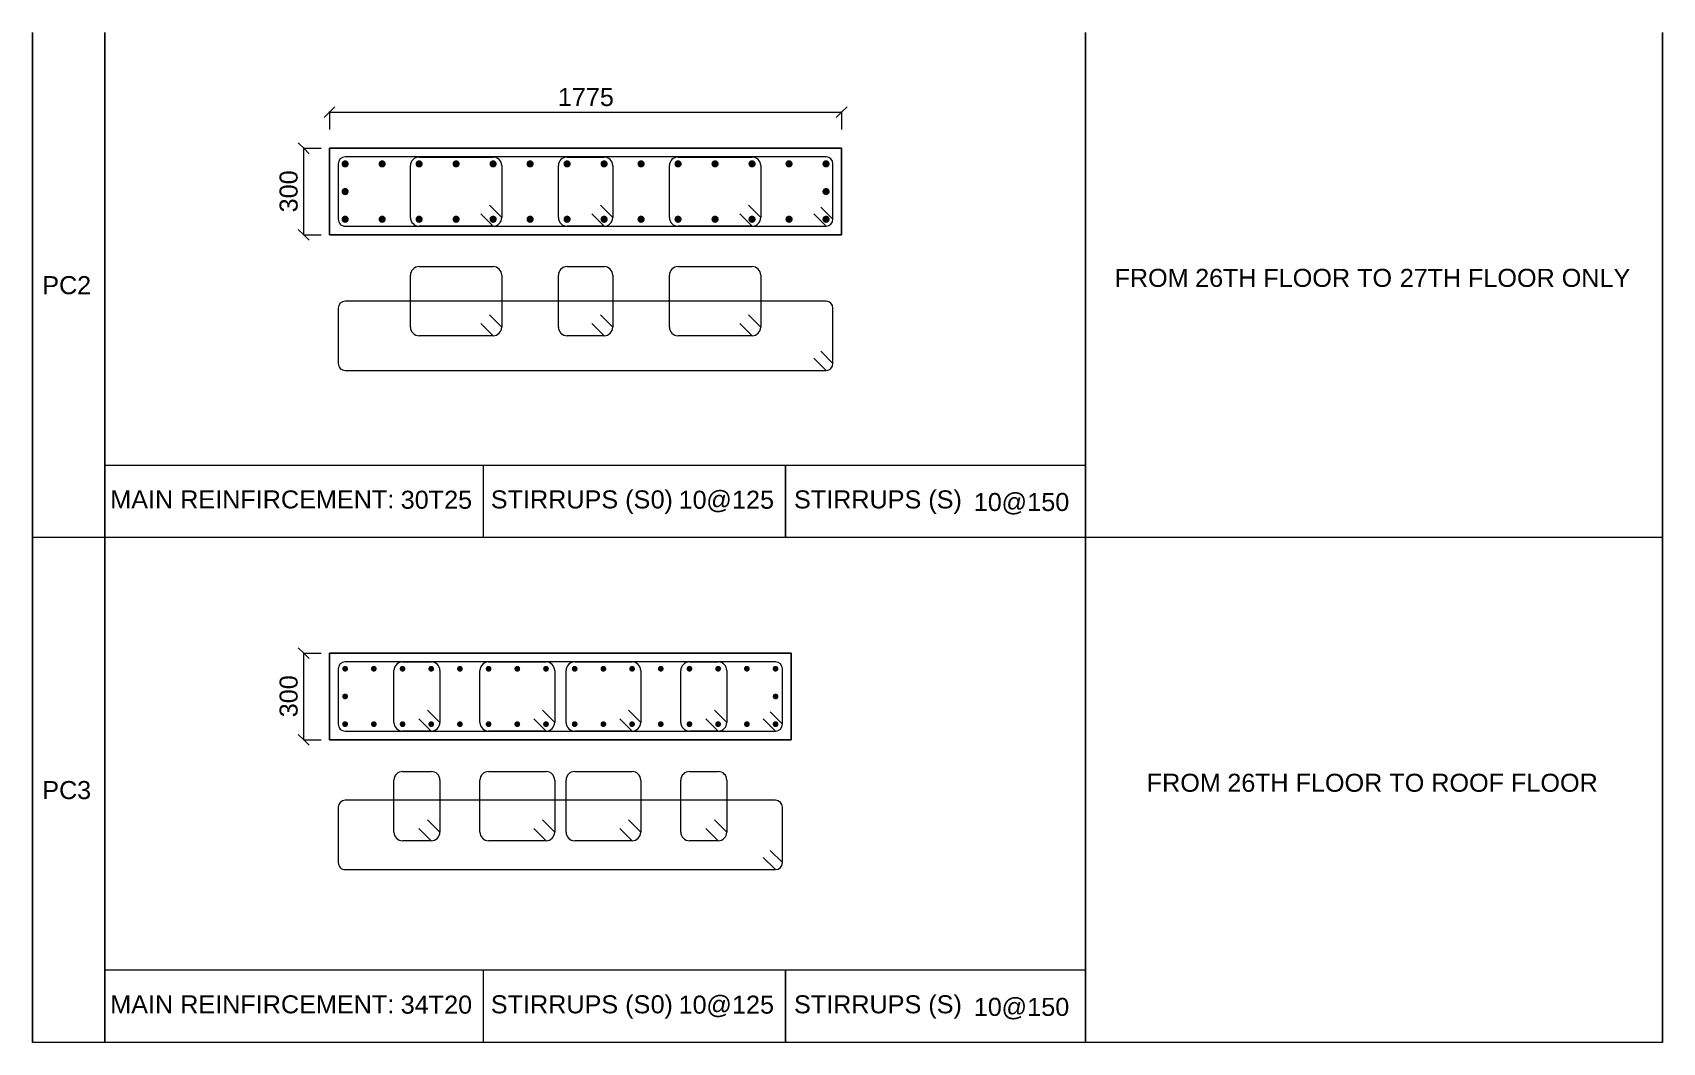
# Model space of a CAD drawing. Header units: millimetres. Extents: x 5701 to 16921, y -8384 to 4443.
# Drawn here: x 9923 to 15573, y -1483 to 2017 of the extents above; entities that cross this region are included whole.
import ezdxf

# ---------------------------------------------------------------- set-up
doc = ezdxf.new("R2010")
doc.units = ezdxf.units.MM
for name, color, linetype, lineweight in [('A-ANNO-DIMS', 211, 'Continuous', 5), ('A-ANNO-DIMS-25', 211, 'Continuous', 5), ('A-ANNO-NOTE', 131, 'Continuous', 5), ('A-DETL-GENF', 92, 'Continuous', 13)]:
    doc.layers.add(name, color=color, linetype=linetype, lineweight=lineweight)
doc.styles.add('Arial', font='arial.ttf', dxfattribs={"height": 2.5})
doc.styles.add('Arial_1', font='arial.ttf', dxfattribs={"height": 62.5})
doc.dimstyles.new('Diagonal_-_2_5mm_Round_5mm_-2_5', dxfattribs={"dimscale": 304.8, "dimtxt": 0.209207, "dimasz": 0.123031, "dimexe": 0.008202, "dimexo": 0.0625, "dimgap": 0.008202, "dimtad": 1, "dimdec": 0, "dimlfac": 304.8, "dimrnd": 5, "dimdsep": 46, "dimtxsty": 'Arial_1', "dimblk1": 'OBLIQUE', "dimblk2": 'OBLIQUE', "dimsah": 1, "dimcen": 0.09, "dimazin": 0, "dimtfac": 1, "dimtdec": 4, "dimtix": 1, "dimtmove": 0, "dimatfit": 3, "dimfxl": 0.000645835, "dimfxlon": 1, "dimtvp": 1, "dimtolj": 1, "dimtzin": 0, "dimarcsym": 2})

# ---------------------------------------------------------------- blocks, each defined once
blk = doc.blocks.new('Column RFT - SHAPE CODE -300X1775-7304699-column schudual _1_2_')
at = {"layer": 'A-DETL-GENF'}
for points in [[(66.5, 1721), (66.1, 1724.2), (64.8, 1727.3), (62.8, 1729.8), (60.2, 1731.8), (57.2, 1733.1), (54, 1733.5), (50.8, 1733.1), (47.7, 1731.8), (45.2, 1729.8), (43.2, 1727.3), (41.9, 1724.2), (41.5, 1721), (41.9, 1717.8), (43.2, 1714.8), (45.2, 1712.2), (47.7, 1710.2), (50.8, 1708.9), (54, 1708.5), (57.2, 1708.9), (60.2, 1710.2), (62.8, 1712.2), (64.8, 1714.8), (66.1, 1717.8)], [(162.5, 1721), (162.1, 1724.2), (160.8, 1727.3), (158.8, 1729.8), (156.2, 1731.8), (153.2, 1733.1), (150, 1733.5), (146.8, 1733.1), (143.7, 1731.8), (141.2, 1729.8), (139.2, 1727.3), (137.9, 1724.2), (137.5, 1721), (137.9, 1717.8), (139.2, 1714.8), (141.2, 1712.2), (143.7, 1710.2), (146.8, 1708.9), (150, 1708.5), (153.2, 1708.9), (156.2, 1710.2), (158.8, 1712.2), (160.8, 1714.8), (162.1, 1717.8), (162.5, 1720.7)], [(258.5, 1721), (258.1, 1724.2), (256.8, 1727.3), (254.8, 1729.8), (252.2, 1731.8), (249.2, 1733.1), (246, 1733.5), (242.8, 1733.1), (239.7, 1731.8), (237.2, 1729.8), (235.2, 1727.3), (233.9, 1724.2), (233.5, 1721), (233.9, 1717.8), (235.2, 1714.8), (237.2, 1712.2), (239.7, 1710.2), (242.8, 1708.9), (246, 1708.5), (249.2, 1708.9), (252.2, 1710.2), (254.8, 1712.2), (256.8, 1714.8), (258.1, 1717.8)], [(66.5, 1592.8), (66.1, 1596), (64.8, 1599), (62.8, 1601.6), (60.2, 1603.6), (57.2, 1604.8), (54, 1605.3), (50.8, 1604.8), (47.7, 1603.6), (45.2, 1601.6), (43.2, 1599), (41.9, 1596), (41.5, 1592.8), (41.9, 1589.5), (43.2, 1586.5), (45.2, 1583.9), (47.7, 1581.9), (50.8, 1580.7), (54, 1580.3), (57.2, 1580.7), (60.2, 1581.9), (62.8, 1583.9), (64.8, 1586.5), (66.1, 1589.5)], [(258.5, 1592.8), (258.1, 1596), (256.8, 1599), (254.8, 1601.6), (252.2, 1603.6), (249.2, 1604.8), (246, 1605.3), (242.8, 1604.8), (239.7, 1603.6), (237.2, 1601.6), (235.2, 1599), (233.9, 1596), (233.5, 1592.8), (233.9, 1589.5), (235.2, 1586.5), (237.2, 1583.9), (239.7, 1581.9), (242.8, 1580.7), (246, 1580.3), (249.2, 1580.7), (252.2, 1581.9), (254.8, 1583.9), (256.8, 1586.5), (258.1, 1589.5)], [(66.5, 1464.5), (66.1, 1467.8), (64.8, 1470.8), (62.8, 1473.4), (60.2, 1475.4), (57.2, 1476.6), (54, 1477), (50.8, 1476.6), (47.7, 1475.4), (45.2, 1473.4), (43.2, 1470.8), (41.9, 1467.8), (41.5, 1464.5), (41.9, 1461.3), (43.2, 1458.3), (45.2, 1455.7), (47.7, 1453.7), (50.8, 1452.5), (54, 1452), (57.2, 1452.5), (60.2, 1453.7), (62.8, 1455.7), (64.8, 1458.3), (66.1, 1461.3)], [(258.5, 1464.5), (258.1, 1467.8), (256.8, 1470.8), (254.8, 1473.4), (252.2, 1475.4), (249.2, 1476.6), (246, 1477), (242.8, 1476.6), (239.7, 1475.4), (237.2, 1473.4), (235.2, 1470.8), (233.9, 1467.8), (233.5, 1464.5), (233.9, 1461.3), (235.2, 1458.3), (237.2, 1455.7), (239.7, 1453.7), (242.8, 1452.5), (246, 1452), (249.2, 1452.5), (252.2, 1453.7), (254.8, 1455.7), (256.8, 1458.3), (258.1, 1461.3)], [(66.5, 1336.3), (66.1, 1339.5), (64.8, 1342.6), (62.8, 1345.1), (60.2, 1347.1), (57.2, 1348.4), (54, 1348.8), (50.8, 1348.4), (47.7, 1347.1), (45.2, 1345.1), (43.2, 1342.6), (41.9, 1339.5), (41.5, 1336.3), (41.9, 1333.1), (43.2, 1330.1), (45.2, 1327.5), (47.7, 1325.5), (50.8, 1324.2), (54, 1323.8), (57.2, 1324.2), (60.2, 1325.5), (62.8, 1327.5), (64.8, 1330.1), (66.1, 1333.1)], [(258.5, 1336.3), (258.1, 1339.5), (256.8, 1342.6), (254.8, 1345.1), (252.2, 1347.1), (249.2, 1348.4), (246, 1348.8), (242.8, 1348.4), (239.7, 1347.1), (237.2, 1345.1), (235.2, 1342.6), (233.9, 1339.5), (233.5, 1336.3), (233.9, 1333.1), (235.2, 1330.1), (237.2, 1327.5), (239.7, 1325.5), (242.8, 1324.2), (246, 1323.8), (249.2, 1324.2), (252.2, 1325.5), (254.8, 1327.5), (256.8, 1330.1), (258.1, 1333.1)], [(66.5, 1208.1), (66.1, 1211.3), (64.8, 1214.3), (62.8, 1216.9), (60.2, 1218.9), (57.2, 1220.2), (54, 1220.6), (50.8, 1220.2), (47.7, 1218.9), (45.2, 1216.9), (43.2, 1214.3), (41.9, 1211.3), (41.5, 1208.1), (41.9, 1204.8), (43.2, 1201.8), (45.2, 1199.2), (47.7, 1197.3), (50.8, 1196), (54, 1195.6), (57.2, 1196), (60.2, 1197.3), (62.8, 1199.2), (64.8, 1201.8), (66.1, 1204.8)], [(258.5, 1208.1), (258.1, 1211.3), (256.8, 1214.3), (254.8, 1216.9), (252.2, 1218.9), (249.2, 1220.2), (246, 1220.6), (242.8, 1220.2), (239.7, 1218.9), (237.2, 1216.9), (235.2, 1214.3), (233.9, 1211.3), (233.5, 1208.1), (233.9, 1204.8), (235.2, 1201.8), (237.2, 1199.2), (239.7, 1197.3), (242.8, 1196), (246, 1195.6), (249.2, 1196), (252.2, 1197.3), (254.8, 1199.2), (256.8, 1201.8), (258.1, 1204.8)], [(66.5, 1079.8), (66.1, 1083.1), (64.8, 1086.1), (62.8, 1088.7), (60.2, 1090.7), (57.2, 1091.9), (54, 1092.3), (50.8, 1091.9), (47.7, 1090.7), (45.2, 1088.7), (43.2, 1086.1), (41.9, 1083.1), (41.5, 1079.8), (41.9, 1076.6), (43.2, 1073.6), (45.2, 1071), (47.7, 1069), (50.8, 1067.8), (54, 1067.3), (57.2, 1067.8), (60.2, 1069), (62.8, 1071), (64.8, 1073.6), (66.1, 1076.6)], [(258.5, 1079.8), (258.1, 1083.1), (256.8, 1086.1), (254.8, 1088.7), (252.2, 1090.7), (249.2, 1091.9), (246, 1092.3), (242.8, 1091.9), (239.7, 1090.7), (237.2, 1088.7), (235.2, 1086.1), (233.9, 1083.1), (233.5, 1079.8), (233.9, 1076.6), (235.2, 1073.6), (237.2, 1071), (239.7, 1069), (242.8, 1067.8), (246, 1067.3), (249.2, 1067.8), (252.2, 1069), (254.8, 1071), (256.8, 1073.6), (258.1, 1076.6)], [(66.5, 951.6), (66.1, 954.9), (64.8, 957.9), (62.8, 960.5), (60.2, 962.4), (57.2, 963.7), (54, 964.1), (50.8, 963.7), (47.7, 962.4), (45.2, 960.5), (43.2, 957.9), (41.9, 954.9), (41.5, 951.6), (41.9, 948.4), (43.2, 945.4), (45.2, 942.8), (47.7, 940.8), (50.8, 939.5), (54, 939.1), (57.2, 939.5), (60.2, 940.8), (62.8, 942.8), (64.8, 945.4), (66.1, 948.4)], [(258.5, 951.6), (258.1, 954.9), (256.8, 957.9), (254.8, 960.5), (252.2, 962.4), (249.2, 963.7), (246, 964.1), (242.8, 963.7), (239.7, 962.4), (237.2, 960.5), (235.2, 957.9), (233.9, 954.9), (233.5, 951.6), (233.9, 948.4), (235.2, 945.4), (237.2, 942.8), (239.7, 940.8), (242.8, 939.5), (246, 939.1), (249.2, 939.5), (252.2, 940.8), (254.8, 942.8), (256.8, 945.4), (258.1, 948.4)], [(66.5, 823.4), (66.1, 826.6), (64.8, 829.6), (62.8, 832.2), (60.2, 834.2), (57.2, 835.5), (54, 835.9), (50.8, 835.5), (47.7, 834.2), (45.2, 832.2), (43.2, 829.6), (41.9, 826.6), (41.5, 823.4), (41.9, 820.1), (43.2, 817.1), (45.2, 814.5), (47.7, 812.6), (50.8, 811.3), (54, 810.9), (57.2, 811.3), (60.2, 812.6), (62.8, 814.5), (64.8, 817.1), (66.1, 820.1)], [(258.5, 823.4), (258.1, 826.6), (256.8, 829.6), (254.8, 832.2), (252.2, 834.2), (249.2, 835.5), (246, 835.9), (242.8, 835.5), (239.7, 834.2), (237.2, 832.2), (235.2, 829.6), (233.9, 826.6), (233.5, 823.4), (233.9, 820.1), (235.2, 817.1), (237.2, 814.5), (239.7, 812.6), (242.8, 811.3), (246, 810.9), (249.2, 811.3), (252.2, 812.6), (254.8, 814.5), (256.8, 817.1), (258.1, 820.1)], [(66.5, 695.2), (66.1, 698.4), (64.8, 701.4), (62.8, 704), (60.2, 706), (57.2, 707.2), (54, 707.7), (50.8, 707.2), (47.7, 706), (45.2, 704), (43.2, 701.4), (41.9, 698.4), (41.5, 695.2), (41.9, 691.9), (43.2, 688.9), (45.2, 686.3), (47.7, 684.3), (50.8, 683.1), (54, 682.7), (57.2, 683.1), (60.2, 684.3), (62.8, 686.3), (64.8, 688.9), (66.1, 691.9)], [(258.5, 695.2), (258.1, 698.4), (256.8, 701.4), (254.8, 704), (252.2, 706), (249.2, 707.2), (246, 707.7), (242.8, 707.2), (239.7, 706), (237.2, 704), (235.2, 701.4), (233.9, 698.4), (233.5, 695.2), (233.9, 691.9), (235.2, 688.9), (237.2, 686.3), (239.7, 684.3), (242.8, 683.1), (246, 682.7), (249.2, 683.1), (252.2, 684.3), (254.8, 686.3), (256.8, 688.9), (258.1, 691.9)], [(66.5, 566.9), (66.1, 570.2), (64.8, 573.2), (62.8, 575.8), (60.2, 577.7), (57.2, 579), (54, 579.4), (50.8, 579), (47.7, 577.7), (45.2, 575.8), (43.2, 573.2), (41.9, 570.2), (41.5, 566.9), (41.9, 563.7), (43.2, 560.7), (45.2, 558.1), (47.7, 556.1), (50.8, 554.8), (54, 554.4), (57.2, 554.8), (60.2, 556.1), (62.8, 558.1), (64.8, 560.7), (66.1, 563.7)], [(258.5, 566.9), (258.1, 570.2), (256.8, 573.2), (254.8, 575.8), (252.2, 577.7), (249.2, 579), (246, 579.4), (242.8, 579), (239.7, 577.7), (237.2, 575.8), (235.2, 573.2), (233.9, 570.2), (233.5, 566.9), (233.9, 563.7), (235.2, 560.7), (237.2, 558.1), (239.7, 556.1), (242.8, 554.8), (246, 554.4), (249.2, 554.8), (252.2, 556.1), (254.8, 558.1), (256.8, 560.7), (258.1, 563.7)], [(66.5, 438.7), (66.1, 441.9), (64.8, 444.9), (62.8, 447.5), (60.2, 449.5), (57.2, 450.8), (54, 451.2), (50.8, 450.8), (47.7, 449.5), (45.2, 447.5), (43.2, 444.9), (41.9, 441.9), (41.5, 438.7), (41.9, 435.5), (43.2, 432.4), (45.2, 429.9), (47.7, 427.9), (50.8, 426.6), (54, 426.2), (57.2, 426.6), (60.2, 427.9), (62.8, 429.9), (64.8, 432.4), (66.1, 435.5)], [(258.5, 438.7), (258.1, 441.9), (256.8, 444.9), (254.8, 447.5), (252.2, 449.5), (249.2, 450.8), (246, 451.2), (242.8, 450.8), (239.7, 449.5), (237.2, 447.5), (235.2, 444.9), (233.9, 441.9), (233.5, 438.7), (233.9, 435.5), (235.2, 432.4), (237.2, 429.9), (239.7, 427.9), (242.8, 426.6), (246, 426.2), (249.2, 426.6), (252.2, 427.9), (254.8, 429.9), (256.8, 432.4), (258.1, 435.5)], [(66.5, 310.5), (66.1, 313.7), (64.8, 316.7), (62.8, 319.3), (60.2, 321.3), (57.2, 322.5), (54, 323), (50.8, 322.5), (47.7, 321.3), (45.2, 319.3), (43.2, 316.7), (41.9, 313.7), (41.5, 310.5), (41.9, 307.2), (43.3, 304.1), (45.2, 301.6), (47.7, 299.6), (50.8, 298.4), (54, 298), (57.2, 298.4), (60.2, 299.6), (62.8, 301.6), (64.8, 304.2), (66.1, 307.2)], [(258.5, 310.5), (258.1, 313.7), (256.8, 316.7), (254.8, 319.3), (252.2, 321.3), (249.2, 322.5), (246, 323), (242.8, 322.5), (239.7, 321.3), (237.2, 319.3), (235.2, 316.7), (233.9, 313.7), (233.5, 310.5), (233.9, 307.2), (235.3, 304.1), (237.2, 301.6), (239.7, 299.6), (242.8, 298.4), (246, 298), (249.2, 298.4), (252.2, 299.6), (254.8, 301.6), (256.8, 304.2), (258.1, 307.2)], [(66.5, 182.2), (66.1, 185.5), (64.8, 188.5), (62.8, 191.1), (60.2, 193.1), (57.2, 194.3), (54, 194.7), (50.8, 194.3), (47.7, 193.1), (45.2, 191.1), (43.2, 188.5), (41.9, 185.5), (41.5, 182.2), (41.9, 179), (43.2, 176), (45.2, 173.4), (47.7, 171.4), (50.8, 170.2), (54, 169.7), (57.2, 170.2), (60.2, 171.4), (62.8, 173.4), (64.8, 176), (66.1, 179)], [(258.5, 182.2), (258.1, 185.5), (256.8, 188.5), (254.8, 191.1), (252.2, 193.1), (249.2, 194.3), (246, 194.7), (242.8, 194.3), (239.7, 193.1), (237.2, 191.1), (235.2, 188.5), (233.9, 185.5), (233.5, 182.2), (233.9, 179), (235.2, 176), (237.2, 173.4), (239.7, 171.4), (242.8, 170.2), (246, 169.7), (249.2, 170.2), (252.2, 171.4), (254.8, 173.4), (256.8, 176), (258.1, 179)], [(66.5, 54), (66.1, 57.2), (64.8, 60.2), (62.8, 62.8), (60.2, 64.8), (57.2, 66.1), (54, 66.5), (50.8, 66.1), (47.7, 64.8), (45.2, 62.8), (43.2, 60.2), (41.9, 57.2), (41.5, 54), (41.9, 50.8), (43.2, 47.7), (45.2, 45.2), (47.7, 43.2), (50.8, 41.9), (54, 41.5), (57.2, 41.9), (60.2, 43.2), (62.8, 45.2), (64.8, 47.7), (66.1, 50.8)], [(162.5, 54), (162.1, 57.2), (160.8, 60.2), (158.8, 62.8), (156.2, 64.8), (153.2, 66.1), (150, 66.5), (146.8, 66.1), (143.7, 64.8), (141.2, 62.8), (139.2, 60.2), (137.9, 57.2), (137.5, 54), (137.9, 50.8), (139.2, 47.7), (141.2, 45.2), (143.7, 43.2), (146.8, 41.9), (150, 41.5), (153.2, 41.9), (156.2, 43.2), (158.8, 45.2), (160.8, 47.7), (162.1, 50.8), (162.5, 53.7)], [(258.5, 54), (258.1, 57.2), (256.8, 60.2), (254.8, 62.8), (252.2, 64.8), (249.2, 66.1), (246, 66.5), (242.8, 66.1), (239.7, 64.8), (237.2, 62.8), (235.2, 60.2), (233.9, 57.2), (233.5, 54), (233.9, 50.8), (235.2, 47.7), (237.2, 45.2), (239.7, 43.2), (242.8, 41.9), (246, 41.5), (249.2, 41.9), (252.2, 43.2), (254.8, 45.2), (256.8, 47.7), (258.1, 50.8)]]:
    blk.add_hatch(color=256, dxfattribs=at).paths.add_polyline_path(points)
at = {"layer": 'A-DETL-GENF', "lineweight": 25}
for p, q in [((0, 1775), (0, 0)), ((300, 1775), (0, 1775)), ((300, 0), (300, 1775)), ((0, 0), (300, 0))]:
    blk.add_line(p, q, dxfattribs=at)
at = {"layer": 'A-DETL-GENF', "lineweight": 20}
for p, q in [((30, 1721), (30, 54)), ((246, 1745), (54, 1745)), ((203.6, 1702.6), (246, 1745)), ((227.6, 1678.6), (270, 1721)), ((270, 54), (270, 1721)), ((54, 30), (246, 30))]:
    blk.add_line(p, q, dxfattribs=at)
for centre, start, end in [((54, 1721), 90, 180), ((246, 1721), 0, 90), ((54, 54), 180, 270), ((246, 54), 270, 0)]:
    blk.add_arc(centre, 24, start, end, dxfattribs=at)
blk = doc.blocks.new('Column Stirrups - Column Stirrups-7396477-column schudual _1_2_')
at = {"layer": 'A-DETL-GENF', "lineweight": 20}
for p, q in [((134.3, -440), (134.3, -260.2)), ((164.3, -230.2), (420.8, -230.2)), ((450.8, -260.2), (450.8, -440)), ((378.3, -427.6), (420.8, -470)), ((408.3, -397.6), (450.8, -440)), ((420.8, -470), (164.3, -470))]:
    blk.add_line(p, q, dxfattribs=at)
for centre, start, end in [((164.3, -260.2), 90, 180), ((420.8, -260.2), 360, 90), ((164.3, -440), 180, 270), ((420.8, -440), 270, 0)]:
    blk.add_arc(centre, 30, start, end, dxfattribs=at)
blk = doc.blocks.new('Column RFT - SHAPE CODE -300X1775-7388834-column schudual _1_2_')
at = {"layer": 'A-DETL-GENF', "lineweight": 20}
for p, q in [((30, 1721), (30, 54)), ((246, 1745), (54, 1745)), ((203.6, 1702.6), (246, 1745)), ((227.6, 1678.6), (270, 1721)), ((270, 54), (270, 1721)), ((54, 30), (246, 30))]:
    blk.add_line(p, q, dxfattribs=at)
for centre, start, end in [((54, 1721), 90, 180), ((246, 1721), 0, 90), ((54, 54), 180, 270), ((246, 54), 270, 0)]:
    blk.add_arc(centre, 24, start, end, dxfattribs=at)
blk = doc.blocks.new('Column Stirrups - Column Stirrups-7388487-column schudual _1_2_')
at = {"layer": 'A-DETL-GENF', "lineweight": 20}
for p, q in [((262.5, -440), (262.5, -260.2)), ((292.5, -230.2), (420.8, -230.2)), ((450.8, -260.2), (450.8, -440)), ((378.3, -427.6), (420.8, -470)), ((408.3, -397.6), (450.8, -440)), ((420.8, -470), (292.5, -470))]:
    blk.add_line(p, q, dxfattribs=at)
for centre, start, end in [((292.5, -260.2), 90, 180), ((420.8, -260.2), 360, 90), ((292.5, -440), 180, 270), ((420.8, -440), 270, 0)]:
    blk.add_arc(centre, 30, start, end, dxfattribs=at)
blk = doc.blocks.new('Column RFT - SHAPE CODE -300X1600-34T20 2-7404684-column schudual _1_2_')
at = {"layer": 'A-DETL-GENF'}
for points in [[(64, 1546), (63.7, 1548.6), (62.7, 1551), (61.1, 1553.1), (59, 1554.7), (56.6, 1555.7), (54, 1556), (51.4, 1555.7), (49, 1554.7), (46.9, 1553.1), (45.3, 1551), (44.3, 1548.6), (44, 1546), (44.3, 1543.4), (45.3, 1541), (46.9, 1538.9), (49, 1537.3), (51.4, 1536.3), (54, 1536), (56.6, 1536.3), (59, 1537.3), (61.1, 1538.9), (62.7, 1541), (63.7, 1543.4)], [(160, 1546), (159.7, 1548.6), (158.7, 1551), (157.1, 1553.1), (155, 1554.7), (152.6, 1555.7), (150, 1556), (147.4, 1555.7), (145, 1554.7), (142.9, 1553.1), (141.3, 1551), (140.3, 1548.6), (140, 1546), (140.3, 1543.4), (141.3, 1541), (142.9, 1538.9), (145, 1537.3), (147.4, 1536.3), (150, 1536), (152.6, 1536.3), (155, 1537.3), (157.1, 1538.9), (158.7, 1541), (159.7, 1543.4)], [(256, 1546), (255.7, 1548.6), (254.7, 1551), (253.1, 1553.1), (251, 1554.7), (248.6, 1555.7), (246, 1556), (243.4, 1555.7), (241, 1554.7), (238.9, 1553.1), (237.3, 1551), (236.3, 1548.6), (236, 1546), (236.3, 1543.4), (237.3, 1541), (238.9, 1538.9), (241, 1537.3), (243.4, 1536.3), (246, 1536), (248.6, 1536.3), (251, 1537.3), (253.1, 1538.9), (254.7, 1541), (255.7, 1543.4)], [(64, 1446.5), (63.7, 1449.1), (62.7, 1451.5), (61.1, 1453.6), (59, 1455.2), (56.6, 1456.2), (54, 1456.5), (51.4, 1456.2), (49, 1455.2), (46.9, 1453.6), (45.3, 1451.5), (44.3, 1449.1), (44, 1446.5), (44.3, 1443.9), (45.3, 1441.5), (46.9, 1439.5), (49, 1437.9), (51.4, 1436.9), (54, 1436.5), (56.6, 1436.9), (59, 1437.9), (61.1, 1439.5), (62.7, 1441.5), (63.7, 1443.9)], [(256, 1446.5), (255.7, 1449.1), (254.7, 1451.5), (253.1, 1453.6), (251, 1455.2), (248.6, 1456.2), (246, 1456.5), (243.4, 1456.2), (241, 1455.2), (238.9, 1453.6), (237.3, 1451.5), (236.3, 1449.1), (236, 1446.5), (236.3, 1443.9), (237.3, 1441.5), (238.9, 1439.5), (241, 1437.9), (243.4, 1436.9), (246, 1436.5), (248.6, 1436.9), (251, 1437.9), (253.1, 1439.5), (254.7, 1441.5), (255.7, 1443.9)], [(64, 1347.1), (63.7, 1349.7), (62.7, 1352.1), (61.1, 1354.1), (59, 1355.7), (56.6, 1356.7), (54, 1357.1), (51.4, 1356.7), (49, 1355.7), (46.9, 1354.1), (45.3, 1352.1), (44.3, 1349.7), (44, 1347.1), (44.3, 1344.5), (45.3, 1342.1), (46.9, 1340), (49, 1338.4), (51.4, 1337.4), (54, 1337.1), (56.6, 1337.4), (59, 1338.4), (61.1, 1340), (62.7, 1342.1), (63.7, 1344.5)], [(256, 1347.1), (255.7, 1349.7), (254.7, 1352.1), (253.1, 1354.1), (251, 1355.7), (248.6, 1356.7), (246, 1357.1), (243.4, 1356.7), (241, 1355.7), (238.9, 1354.1), (237.3, 1352.1), (236.3, 1349.7), (236, 1347.1), (236.3, 1344.5), (237.3, 1342.1), (238.9, 1340), (241, 1338.4), (243.4, 1337.4), (246, 1337.1), (248.6, 1337.4), (251, 1338.4), (253.1, 1340), (254.7, 1342.1), (255.7, 1344.5)], [(64, 1247.6), (63.7, 1250.2), (62.7, 1252.6), (61.1, 1254.7), (59, 1256.3), (56.6, 1257.3), (54, 1257.6), (51.4, 1257.3), (49, 1256.3), (46.9, 1254.7), (45.3, 1252.6), (44.3, 1250.2), (44, 1247.6), (44.3, 1245), (45.3, 1242.6), (46.9, 1240.5), (49, 1238.9), (51.4, 1237.9), (54, 1237.6), (56.6, 1237.9), (59, 1238.9), (61.1, 1240.5), (62.7, 1242.6), (63.7, 1245)], [(256, 1247.6), (255.7, 1250.2), (254.7, 1252.6), (253.1, 1254.7), (251, 1256.3), (248.6, 1257.3), (246, 1257.6), (243.4, 1257.3), (241, 1256.3), (238.9, 1254.7), (237.3, 1252.6), (236.3, 1250.2), (236, 1247.6), (236.3, 1245), (237.3, 1242.6), (238.9, 1240.5), (241, 1238.9), (243.4, 1237.9), (246, 1237.6), (248.6, 1237.9), (251, 1238.9), (253.1, 1240.5), (254.7, 1242.6), (255.7, 1245)], [(64, 1148.1), (63.7, 1150.7), (62.7, 1153.1), (61.1, 1155.2), (59, 1156.8), (56.6, 1157.8), (54, 1158.1), (51.4, 1157.8), (49, 1156.8), (46.9, 1155.2), (45.3, 1153.1), (44.3, 1150.7), (44, 1148.1), (44.3, 1145.5), (45.3, 1143.1), (46.9, 1141.1), (49.5, 1139.3), (51.4, 1138.5), (54, 1138.1), (56.6, 1138.5), (59, 1139.5), (61.1, 1141.1), (62.7, 1143.1), (63.7, 1145.5)], [(256, 1148.1), (255.7, 1150.7), (254.7, 1153.1), (253.1, 1155.2), (251, 1156.8), (248.6, 1157.8), (246, 1158.1), (243.4, 1157.8), (241, 1156.8), (238.9, 1155.2), (237.3, 1153.1), (236.3, 1150.7), (236, 1148.1), (236.3, 1145.5), (237.3, 1143.1), (238.9, 1141.1), (241.5, 1139.3), (243.4, 1138.5), (246, 1138.1), (248.6, 1138.5), (251, 1139.5), (253.1, 1141.1), (254.7, 1143.1), (255.7, 1145.5)], [(64, 1048.7), (63.7, 1051.3), (62.7, 1053.7), (61.1, 1055.7), (59, 1057.3), (56.6, 1058.3), (54, 1058.7), (51.4, 1058.3), (49, 1057.3), (46.9, 1055.7), (45.3, 1053.7), (44.3, 1051.3), (44, 1048.7), (44.3, 1046.1), (45.3, 1043.7), (46.9, 1041.6), (49, 1040), (51.4, 1039), (54, 1038.7), (56.6, 1039), (59, 1040), (61.1, 1041.6), (62.7, 1043.7), (63.7, 1046.1)], [(256, 1048.7), (255.7, 1051.3), (254.7, 1053.7), (253.1, 1055.7), (251, 1057.3), (248.6, 1058.3), (246, 1058.7), (243.4, 1058.3), (241, 1057.3), (238.9, 1055.7), (237.3, 1053.7), (236.3, 1051.3), (236, 1048.7), (236.3, 1046.1), (237.3, 1043.7), (238.9, 1041.6), (241, 1040), (243.4, 1039), (246, 1038.7), (248.6, 1039), (251, 1040), (253.1, 1041.6), (254.7, 1043.7), (255.7, 1046.1)], [(64, 949.2), (63.7, 951.8), (62.7, 954.2), (61.1, 956.3), (59, 957.9), (56.6, 958.9), (54, 959.2), (51.4, 958.9), (49, 957.9), (46.9, 956.3), (45.3, 954.2), (44.3, 951.8), (44, 949.2), (44.3, 946.6), (45.3, 944.2), (46.9, 942.1), (49, 940.5), (51.4, 939.5), (54, 939.2), (56.6, 939.5), (59, 940.5), (61.1, 942.1), (62.7, 944.2), (63.7, 946.6)], [(256, 949.2), (255.7, 951.8), (254.7, 954.2), (253.1, 956.3), (251, 957.9), (248.6, 958.9), (246, 959.2), (243.4, 958.9), (241, 957.9), (238.9, 956.3), (237.3, 954.2), (236.3, 951.8), (236, 949.2), (236.3, 946.6), (237.3, 944.2), (238.9, 942.1), (241, 940.5), (243.4, 939.5), (246, 939.2), (248.6, 939.5), (251, 940.5), (253.1, 942.1), (254.7, 944.2), (255.7, 946.6)], [(64, 849.7), (63.7, 852.3), (62.7, 854.7), (61.1, 856.8), (59, 858.4), (56.6, 859.4), (54, 859.7), (51.4, 859.4), (49, 858.4), (46.9, 856.8), (45.3, 854.7), (44.3, 852.3), (44, 849.7), (44.3, 847.1), (45.3, 844.7), (46.9, 842.7), (49, 841.1), (51.4, 840.1), (54, 839.7), (56.6, 840.1), (59, 841.1), (61.1, 842.7), (62.7, 844.7), (63.7, 847.1)], [(256, 849.7), (255.7, 852.3), (254.7, 854.7), (253.1, 856.8), (251, 858.4), (248.6, 859.4), (246, 859.7), (243.4, 859.4), (241, 858.4), (238.9, 856.8), (237.3, 854.7), (236.3, 852.3), (236, 849.7), (236.3, 847.1), (237.3, 844.7), (238.9, 842.7), (241, 841.1), (243.4, 840.1), (246, 839.7), (248.6, 840.1), (251, 841.1), (253.1, 842.7), (254.7, 844.7), (255.7, 847.1)], [(64, 750.3), (63.7, 752.9), (62.7, 755.3), (61.1, 757.3), (59, 758.9), (56.6, 759.9), (54, 760.3), (51.4, 759.9), (49, 758.9), (46.9, 757.3), (45.3, 755.3), (44.3, 752.9), (44, 750.3), (44.3, 747.7), (45.3, 745.3), (46.9, 743.2), (49, 741.6), (51.4, 740.6), (54, 740.3), (56.6, 740.6), (59, 741.6), (61.1, 743.2), (62.7, 745.3), (63.7, 747.7)], [(256, 750.3), (255.7, 752.9), (254.7, 755.3), (253.1, 757.3), (251, 758.9), (248.6, 759.9), (246, 760.3), (243.4, 759.9), (241, 758.9), (238.9, 757.3), (237.3, 755.3), (236.3, 752.9), (236, 750.3), (236.3, 747.7), (237.3, 745.3), (238.9, 743.2), (241, 741.6), (243.4, 740.6), (246, 740.3), (248.6, 740.6), (251, 741.6), (253.1, 743.2), (254.7, 745.3), (255.7, 747.7)], [(64, 650.8), (63.7, 653.4), (62.7, 655.8), (61.1, 657.9), (59, 659.5), (56.6, 660.5), (54, 660.8), (51.4, 660.5), (49, 659.5), (46.9, 657.9), (45.3, 655.8), (44.3, 653.4), (44, 650.8), (44.3, 648.2), (45.3, 645.8), (46.9, 643.7), (49, 642.1), (51.4, 641.1), (54, 640.8), (56.6, 641.1), (59, 642.1), (61.1, 643.7), (62.7, 645.8), (63.7, 648.2)], [(256, 650.8), (255.7, 653.4), (254.7, 655.8), (253.1, 657.9), (251, 659.5), (248.6, 660.5), (246, 660.8), (243.4, 660.5), (241, 659.5), (238.9, 657.9), (237.3, 655.8), (236.3, 653.4), (236, 650.8), (236.3, 648.2), (237.3, 645.8), (238.9, 643.7), (241, 642.1), (243.4, 641.1), (246, 640.8), (248.6, 641.1), (251, 642.1), (253.1, 643.7), (254.7, 645.8), (255.7, 648.2)], [(64, 551.3), (63.7, 553.9), (62.7, 556.3), (61.1, 558.4), (59, 560), (56.6, 561), (54, 561.3), (51.4, 561), (49, 560), (46.9, 558.4), (45.3, 556.3), (44.3, 553.9), (44, 551.3), (44.3, 548.7), (45.3, 546.3), (46.9, 544.3), (49, 542.7), (51.4, 541.7), (54, 541.3), (56.6, 541.7), (59, 542.7), (61.1, 544.3), (62.7, 546.3), (63.7, 548.7)], [(256, 551.3), (255.7, 553.9), (254.7, 556.3), (253.1, 558.4), (251, 560), (248.6, 561), (246, 561.3), (243.4, 561), (241, 560), (238.9, 558.4), (237.3, 556.3), (236.3, 553.9), (236, 551.3), (236.3, 548.7), (237.3, 546.3), (238.9, 544.3), (241, 542.7), (243.4, 541.7), (246, 541.3), (248.6, 541.7), (251, 542.7), (253.1, 544.3), (254.7, 546.3), (255.7, 548.7)], [(64, 451.9), (63.7, 454.5), (62.7, 456.9), (61.1, 458.9), (59, 460.5), (56.6, 461.5), (54, 461.9), (51.4, 461.5), (49, 460.5), (46.9, 458.9), (45.3, 456.9), (44.3, 454.5), (44, 451.9), (44.3, 449.3), (45.3, 446.9), (46.9, 444.8), (49, 443.2), (51.4, 442.2), (54, 441.9), (56.6, 442.2), (59.1, 443.3), (61.1, 444.8), (62.7, 446.9), (63.7, 449.3)], [(256, 451.9), (255.7, 454.5), (254.7, 456.9), (253.1, 458.9), (251, 460.5), (248.6, 461.5), (246, 461.9), (243.4, 461.5), (241, 460.5), (238.9, 458.9), (237.3, 456.9), (236.3, 454.5), (236, 451.9), (236.3, 449.3), (237.3, 446.9), (238.9, 444.8), (241, 443.2), (243.4, 442.2), (246, 441.9), (248.6, 442.2), (251.1, 443.3), (253.1, 444.8), (254.7, 446.9), (255.7, 449.3)], [(64, 352.4), (63.7, 355), (62.7, 357.4), (61.1, 359.5), (59, 361.1), (56.6, 362.1), (54, 362.4), (51.4, 362.1), (49, 361.1), (46.9, 359.5), (45.3, 357.4), (44.3, 355), (44, 352.4), (44.3, 349.8), (45.3, 347.4), (46.9, 345.3), (49, 343.7), (51.4, 342.7), (54, 342.4), (56.6, 342.7), (59, 343.7), (61.1, 345.3), (62.7, 347.4), (63.7, 349.8)], [(256, 352.4), (255.7, 355), (254.7, 357.4), (253.1, 359.5), (251, 361.1), (248.6, 362.1), (246, 362.4), (243.4, 362.1), (241, 361.1), (238.9, 359.5), (237.3, 357.4), (236.3, 355), (236, 352.4), (236.3, 349.8), (237.3, 347.4), (238.9, 345.3), (241, 343.7), (243.4, 342.7), (246, 342.4), (248.6, 342.7), (251, 343.7), (253.1, 345.3), (254.7, 347.4), (255.7, 349.8)], [(64, 252.9), (63.7, 255.5), (62.7, 257.9), (61.1, 260), (59, 261.6), (56.6, 262.6), (54, 262.9), (51.4, 262.6), (49, 261.6), (46.9, 260), (45.3, 257.9), (44.3, 255.5), (44, 252.9), (44.3, 250.3), (45.3, 247.9), (46.9, 245.9), (49, 244.3), (51.4, 243.3), (54, 242.9), (56.6, 243.3), (59, 244.3), (61.1, 245.9), (62.7, 247.9), (63.7, 250.3)], [(256, 252.9), (255.7, 255.5), (254.7, 257.9), (253.1, 260), (251, 261.6), (248.6, 262.6), (246, 262.9), (243.4, 262.6), (241, 261.6), (238.9, 260), (237.3, 257.9), (236.3, 255.5), (236, 252.9), (236.3, 250.3), (237.3, 247.9), (238.9, 245.9), (241, 244.3), (243.4, 243.3), (246, 242.9), (248.6, 243.3), (251, 244.3), (253.1, 245.9), (254.7, 247.9), (255.7, 250.3)], [(64, 153.5), (63.7, 156.1), (62.7, 158.5), (61.1, 160.5), (59, 162.1), (56.6, 163.1), (54, 163.5), (51.4, 163.1), (49, 162.1), (46.9, 160.5), (45.3, 158.5), (44.3, 156.1), (44, 153.5), (44.3, 150.9), (45.3, 148.5), (46.9, 146.4), (49, 144.8), (51.4, 143.8), (54, 143.5), (56.6, 143.8), (59, 144.8), (61.1, 146.4), (62.7, 148.5), (63.7, 150.9)], [(256, 153.5), (255.7, 156.1), (254.7, 158.5), (253.1, 160.5), (251, 162.1), (248.6, 163.1), (246, 163.5), (243.4, 163.1), (241, 162.1), (238.9, 160.5), (237.3, 158.5), (236.3, 156.1), (236, 153.5), (236.3, 150.9), (237.3, 148.5), (238.9, 146.4), (241, 144.8), (243.4, 143.8), (246, 143.5), (248.6, 143.8), (251, 144.8), (253.1, 146.4), (254.7, 148.5), (255.7, 150.9)], [(64, 54), (63.7, 56.6), (62.7, 59), (61.1, 61.1), (59, 62.7), (56.6, 63.7), (54, 64), (51.4, 63.7), (49, 62.7), (46.9, 61.1), (45.3, 59), (44.3, 56.6), (44, 54), (44.3, 51.4), (45.3, 49), (46.9, 46.9), (49, 45.3), (51.4, 44.3), (54, 44), (56.6, 44.3), (59, 45.3), (61.1, 46.9), (62.7, 49), (63.7, 51.4)], [(160, 54), (159.7, 56.6), (158.7, 59), (157.1, 61.1), (155, 62.7), (152.6, 63.7), (150, 64), (147.4, 63.7), (145, 62.7), (142.9, 61.1), (141.3, 59), (140.3, 56.6), (140, 54), (140.3, 51.4), (141.3, 49), (142.9, 46.9), (145, 45.3), (147.4, 44.3), (150, 44), (152.6, 44.3), (155, 45.3), (157.1, 46.9), (158.7, 49), (159.7, 51.4)], [(256, 54), (255.7, 56.6), (254.7, 59), (253.1, 61.1), (251, 62.7), (248.6, 63.7), (246, 64), (243.4, 63.7), (241, 62.7), (238.9, 61.1), (237.3, 59), (236.3, 56.6), (236, 54), (236.3, 51.4), (237.3, 49), (238.9, 46.9), (241, 45.3), (243.4, 44.3), (246, 44), (248.6, 44.3), (251, 45.3), (253.1, 46.9), (254.7, 49), (255.7, 51.4)]]:
    blk.add_hatch(color=256, dxfattribs=at).paths.add_polyline_path(points)
at = {"layer": 'A-DETL-GENF', "lineweight": 25}
for p, q in [((0, 1600), (0, 0)), ((300, 1600), (0, 1600)), ((300, 0), (300, 1600)), ((0, 0), (300, 0))]:
    blk.add_line(p, q, dxfattribs=at)
at = {"layer": 'A-DETL-GENF', "lineweight": 20}
for p, q in [((30, 1546), (30, 54)), ((246, 1570), (54, 1570)), ((203.6, 1527.6), (246, 1570)), ((227.6, 1503.6), (270, 1546)), ((270, 54), (270, 1546)), ((54, 30), (246, 30))]:
    blk.add_line(p, q, dxfattribs=at)
for centre, start, end in [((54, 1546), 90, 180), ((246, 1546), 0, 90), ((54, 54), 180, 270), ((246, 54), 270, 0)]:
    blk.add_arc(centre, 24, start, end, dxfattribs=at)
blk = doc.blocks.new('Column Stirrups - Column Stirrups-7406745-column schudual _1_2_')
at = {"layer": 'A-DETL-GENF', "lineweight": 20}
for p, q in [((291.3, -440), (291.3, -260.2)), ((321.3, -230.2), (420.8, -230.2)), ((450.8, -260.2), (450.8, -440)), ((378.3, -427.6), (420.8, -470)), ((408.3, -397.6), (450.8, -440)), ((420.8, -470), (321.3, -470))]:
    blk.add_line(p, q, dxfattribs=at)
for centre, start, end in [((321.3, -260.2), 90, 180), ((420.8, -260.2), 360, 90), ((321.3, -440), 180, 270), ((420.8, -440), 270, 0)]:
    blk.add_arc(centre, 30, start, end, dxfattribs=at)
blk = doc.blocks.new('Column Stirrups - Column Stirrups-7406744-column schudual _1_2_')
at = {"layer": 'A-DETL-GENF', "lineweight": 20}
for p, q in [((191.8, -440), (191.8, -260.2)), ((221.8, -230.2), (420.8, -230.2)), ((450.8, -260.2), (450.8, -440)), ((378.3, -427.6), (420.8, -470)), ((408.3, -397.6), (450.8, -440)), ((420.8, -470), (221.8, -470))]:
    blk.add_line(p, q, dxfattribs=at)
for centre, start, end in [((221.8, -260.2), 90, 180), ((420.8, -260.2), 360, 90), ((221.8, -440), 180, 270), ((420.8, -440), 270, 0)]:
    blk.add_arc(centre, 30, start, end, dxfattribs=at)
blk = doc.blocks.new('Column RFT - SHAPE CODE -300X1600-34T20 2-7406752-column schudual _1_2_')
at = {"layer": 'A-DETL-GENF', "lineweight": 20}
for p, q in [((30, 1546), (30, 54)), ((246, 1570), (54, 1570)), ((203.6, 1527.6), (246, 1570)), ((227.6, 1503.6), (270, 1546)), ((270, 54), (270, 1546)), ((54, 30), (246, 30))]:
    blk.add_line(p, q, dxfattribs=at)
for centre, start, end in [((54, 1546), 90, 180), ((246, 1546), 0, 90), ((54, 54), 180, 270), ((246, 54), 270, 0)]:
    blk.add_arc(centre, 24, start, end, dxfattribs=at)
blk = doc.blocks.new('Tables_Columns - Row 3 - Columns Table Row 3-7010718-column schudual _1_2_')
at = {"layer": 'A-ANNO-NOTE', "lineweight": 25}
blk.add_line((80, 0), (80, -70), dxfattribs=at)
at = {"layer": 'A-ANNO-NOTE', "lineweight": 15}
blk.add_line((80, -70), (0, -70), dxfattribs=at)
blk = doc.blocks.new('Tables_Columns - Row 2_rfa MKS - Columns Table Row 2-7282254-column schudual _1_2_')
at = {"layer": 'A-ANNO-NOTE', "lineweight": 25}
for p, q in [((136, -70), (136, 0)), ((94.4, -70), (94.4, -60))]:
    blk.add_line(p, q, dxfattribs=at)
at = {"layer": 'A-ANNO-NOTE', "lineweight": 15}
for p, q in [((136, -60), (0, -60)), ((136, -70), (0, -70))]:
    blk.add_line(p, q, dxfattribs=at)
at = {"layer": 'A-ANNO-NOTE', "lineweight": 18}
blk.add_line((52.52, -70), (52.52, -60), dxfattribs=at)
at = {"layer": 'A-ANNO-NOTE', "lineweight": 18, "char_height": 2.5, "attachment_point": 1, "style": 'Arial'}
for s, insert, width in [('MAIN REINFIRCEMENT:', (0.77, -63.47), 47.6202), ('STIRRUPS (S', (53.54, -63.47), 26.8565), ('0', (75.7, -63.47), 2.3249), (')', (77.62, -63.47), 1.443), ('STIRRUPS (S)', (95.58, -63.47), 28.2996)]:
    blk.add_mtext(s, dxfattribs=dict(at, insert=insert, width=width))
blk = doc.blocks.new('Tables_Columns - Row 1 - Columns Table Row 1-7010728-column schudual _1_2_')
at = {"layer": 'A-ANNO-NOTE', "lineweight": 25}
for p, q in [((0, -70), (0, 0)), ((10, -70), (10, 0))]:
    blk.add_line(p, q, dxfattribs=at)
at = {"layer": 'A-ANNO-NOTE', "lineweight": 15}
blk.add_line((10, -70), (0, -70), dxfattribs=at)
blk = doc.blocks.new('DIMBLOCK15-column schudual _1_2_')
at = {"layer": 'A-ANNO-DIMS-25', "lineweight": 15}
for p, q in [((10952.4, 1741.7), (10971.2, 1760.5)), ((12727.4, 1741.7), (12746.2, 1760.5)), ((10952.4, 1741.7), (10933.7, 1723)), ((12727.4, 1741.7), (12708.7, 1723))]:
    blk.add_line(p, q, dxfattribs=at)
at = {"layer": 'A-ANNO-DIMS-25'}
for p, q in [((10952.4, 1741.7), (10952.4, 1744.2)), ((10952.4, 1741.7), (12727.4, 1741.7)), ((10952.4, 1741.7), (10952.4, 1681.7)), ((12727.4, 1741.7), (12727.4, 1744.2)), ((12727.4, 1741.7), (12727.4, 1681.7))]:
    blk.add_line(p, q, dxfattribs=at)
at = {"layer": 'A-ANNO-DIMS-25', "color": 0, "insert": (11743.8, 1825.4), "char_height": 62.5, "width": 230.736, "attachment_point": 1, "line_spacing_factor": 0.941778, "style": 'Arial_1'}
blk.add_mtext('1775', dxfattribs=at)
blk = doc.blocks.new('_Oblique')
at = {"color": 0, "linetype": 'ByBlock', "lineweight": -2}
blk.add_line((-0.5, -0.5), (0.5, 0.5), dxfattribs=at)
blk = doc.blocks.new('DIMBLOCK16-column schudual _1_2_')
at = {"layer": 'A-ANNO-DIMS-25', "lineweight": 15}
for p, q in [((10862.8, 1616.5), (10844, 1635.2)), ((10862.8, 1616.5), (10881.5, 1597.7)), ((10862.8, 1316.5), (10844, 1335.2)), ((10862.8, 1316.5), (10881.5, 1297.7))]:
    blk.add_line(p, q, dxfattribs=at)
at = {"layer": 'A-ANNO-DIMS-25'}
for p, q in [((10862.8, 1616.5), (10860.3, 1616.5)), ((10862.8, 1316.5), (10862.8, 1616.5)), ((10862.8, 1616.5), (10922.8, 1616.5)), ((10862.8, 1316.5), (10860.3, 1316.5)), ((10862.8, 1316.5), (10922.8, 1316.5))]:
    blk.add_line(p, q, dxfattribs=at)
at = {"layer": 'A-ANNO-DIMS-25', "color": 0, "insert": (10779.1, 1394.4), "char_height": 62.5, "width": 173.052, "attachment_point": 1, "rotation": 90, "line_spacing_factor": 0.941778, "style": 'Arial_1'}
blk.add_mtext('300', dxfattribs=at)
blk = doc.blocks.new('DIMBLOCK19-column schudual _1_2_')
at = {"layer": 'A-ANNO-DIMS-25', "lineweight": 15}
for p, q in [((10862.8, -133.5), (10844, -114.8)), ((10862.8, -133.5), (10881.5, -152.3)), ((10862.8, -433.5), (10844, -414.8)), ((10862.8, -433.5), (10881.5, -452.3))]:
    blk.add_line(p, q, dxfattribs=at)
at = {"layer": 'A-ANNO-DIMS-25'}
for p, q in [((10862.8, -133.5), (10860.3, -133.5)), ((10862.8, -433.5), (10862.8, -133.5)), ((10862.8, -133.5), (10922.8, -133.5)), ((10862.8, -433.5), (10860.3, -433.5)), ((10862.8, -433.5), (10922.8, -433.5))]:
    blk.add_line(p, q, dxfattribs=at)
at = {"layer": 'A-ANNO-DIMS-25', "color": 0, "insert": (10779.1, -355.6), "char_height": 62.5, "width": 173.052, "attachment_point": 1, "rotation": 90, "line_spacing_factor": 0.941778, "style": 'Arial_1'}
blk.add_mtext('300', dxfattribs=at)

msp = doc.modelspace()

# ---------------------------------------------------------------- block references
at = {"layer": 'A-ANNO-NOTE', "xscale": 25, "yscale": 25, "zscale": 25}
for name, p in [('Tables_Columns - Row 1 - Columns Table Row 1-7010728-column schudual _1_2_', (9922.9123, 2017.4775)), ('Tables_Columns - Row 3 - Columns Table Row 3-7010718-column schudual _1_2_', (13572.8024, 2017.4934)), ('Tables_Columns - Row 1 - Columns Table Row 1-7010728-column schudual _1_2_', (9922.9123, 267.4775)), ('Tables_Columns - Row 3 - Columns Table Row 3-7010718-column schudual _1_2_', (13572.8024, 267.4934))]:
    msp.add_blockref(name, p, dxfattribs=at)
at = {"layer": 'A-ANNO-NOTE', "lineweight": 18, "xscale": 25, "yscale": 25, "zscale": 25}
for p in [(10172.8951, 2017.4937), (10172.8951, 267.4937)]:
    msp.add_blockref('Tables_Columns - Row 2_rfa MKS - Columns Table Row 2-7282254-column schudual _1_2_', p, dxfattribs=at)
at = {"layer": 'A-DETL-GENF', "rotation": 270.0000000000002}
for name, p in [('Column RFT - SHAPE CODE -300X1775-7304699-column schudual _1_2_', (10952.4105, 1616.4982)), ('Column RFT - SHAPE CODE -300X1775-7388834-column schudual _1_2_', (10952.4105, 1116.4982)), ('Column RFT - SHAPE CODE -300X1600-34T20 2-7404684-column schudual _1_2_', (10952.4105, -133.5018)), ('Column RFT - SHAPE CODE -300X1600-34T20 2-7406752-column schudual _1_2_', (10952.4105, -613.5018))]:
    msp.add_blockref(name, p, dxfattribs=at)
at = {"layer": 'A-DETL-GENF'}
for name, p in [('Column Stirrups - Column Stirrups-7396477-column schudual _1_2_', (11098.5786, 1816.5029)), ('Column Stirrups - Column Stirrups-7388487-column schudual _1_2_', (11483.2709, 1816.5029)), ('Column Stirrups - Column Stirrups-7396477-column schudual _1_2_', (11996.194, 1816.5029)), ('Column Stirrups - Column Stirrups-7396477-column schudual _1_2_', (11098.5786, 1436.6174)), ('Column Stirrups - Column Stirrups-7388487-column schudual _1_2_', (11483.2709, 1436.6174)), ('Column Stirrups - Column Stirrups-7396477-column schudual _1_2_', (11996.194, 1436.6174)), ('Column Stirrups - Column Stirrups-7406745-column schudual _1_2_', (10884.0555, 66.6174)), ('Column Stirrups - Column Stirrups-7406744-column schudual _1_2_', (11281.9222, 66.6174)), ('Column Stirrups - Column Stirrups-7406744-column schudual _1_2_', (11580.3222, 66.6174)), ('Column Stirrups - Column Stirrups-7406745-column schudual _1_2_', (11878.7222, 66.6174)), ('Column Stirrups - Column Stirrups-7406745-column schudual _1_2_', (10884.0555, -313.3826)), ('Column Stirrups - Column Stirrups-7406744-column schudual _1_2_', (11281.9222, -313.3826)), ('Column Stirrups - Column Stirrups-7406744-column schudual _1_2_', (11580.3222, -313.3826)), ('Column Stirrups - Column Stirrups-7406745-column schudual _1_2_', (11878.7222, -313.3826))]:
    msp.add_blockref(name, p, dxfattribs=at)

# ---------------------------------------------------------------- texts
at = {"layer": 'A-ANNO-NOTE', "lineweight": 18, "char_height": 62.5, "attachment_point": 1, "style": 'Arial_1'}
for s, insert, width in [('FROM ', (13673.4587, 1198.6311), 338.712969), ('26', (13952.9248, 1198.6311), 116.244687), ('TH FLOOR TO ', (14048.8363, 1198.6311), 743.565156), ('27', (14662.3389, 1198.6311), 116.244687), ('TH FLOOR ONLY', (14758.2503, 1198.6311), 851.792969), ('PC', (9956.5095, 1173.3219), 146.307969), ('2', (10077.2257, 1173.3219), 58.122344), ('30', (11199.0061, 429.6328), 116.244687), ('T', (11294.9175, 429.6328), 66.139219), ('25', (11349.4879, 429.6328), 116.244687), ('10', (12162.3186, 429.6328), 116.244687), ('@', (12258.23, 429.6328), 108.227812), ('125', (12347.5269, 429.6328), 174.367031), ('10', (13185.7561, 421.8203), 116.244687), ('@', (13281.6675, 421.8203), 108.227812), ('150', (13370.9644, 421.8203), 174.367031), ('FROM ', (13785.0837, -551.3689), 338.712969), ('26', (14064.5498, -551.3689), 116.244687), ('TH FLOOR TO ROOF FLOOR', (14160.4613, -551.3689), 1441.033281), ('PC', (9956.5095, -576.6781), 146.307969), ('3', (10077.2257, -576.6781), 58.122344), ('34', (11199.0061, -1320.3672), 116.244687), ('T', (11294.9175, -1320.3672), 66.139219), ('20', (11349.4879, -1320.3672), 116.244687), ('10', (12162.3186, -1320.3672), 116.244687), ('@', (12258.23, -1320.3672), 108.227812), ('125', (12347.5269, -1320.3672), 174.367031), ('10', (13185.7561, -1328.1797), 116.244687), ('@', (13281.6675, -1328.1797), 108.227812), ('150', (13370.9644, -1328.1797), 174.367031)]:
    msp.add_mtext(s, dxfattribs=dict(at, insert=insert, width=width))

# ---------------------------------------------------------------- dimensions: what is measured, and where the dimension line sits
at = {"layer": 'A-ANNO-DIMS'}
dim = msp.add_linear_dim(base=(12727.4105, 1741.7147), p1=(10952.4105, 1681.7147), p2=(12727.4105, 1681.7147), dimstyle='Diagonal_-_2_5mm_Round_5mm_-2_5', override={"dimpost": '<>', "dimfxl": 1775}, dxfattribs=at)
dim.commit()
dim.dimension.update_dxf_attribs({"geometry": 'DIMBLOCK15-column schudual _1_2_', "text_midpoint": (11839.9105, 1776.1255)})
for base, p1, p2, picture, middle in [((10862.7701, 1616.4982), (10922.7701, 1316.4982), (10922.7701, 1616.4982), 'DIMBLOCK16-column schudual _1_2_', (10828.3593, 1466.4982)), ((10862.7701, -133.5018), (10922.7701, -433.5018), (10922.7701, -133.5018), 'DIMBLOCK19-column schudual _1_2_', (10828.3593, -283.5018))]:
    dim = msp.add_linear_dim(base=base, p1=p1, p2=p2, angle=90, dimstyle='Diagonal_-_2_5mm_Round_5mm_-2_5', override={"dimpost": '<>', "dimfxl": 300}, dxfattribs=at)
    dim.commit()
    dim.dimension.update_dxf_attribs({"geometry": picture, "text_midpoint": middle})

doc.saveas('drawing.dxf')
